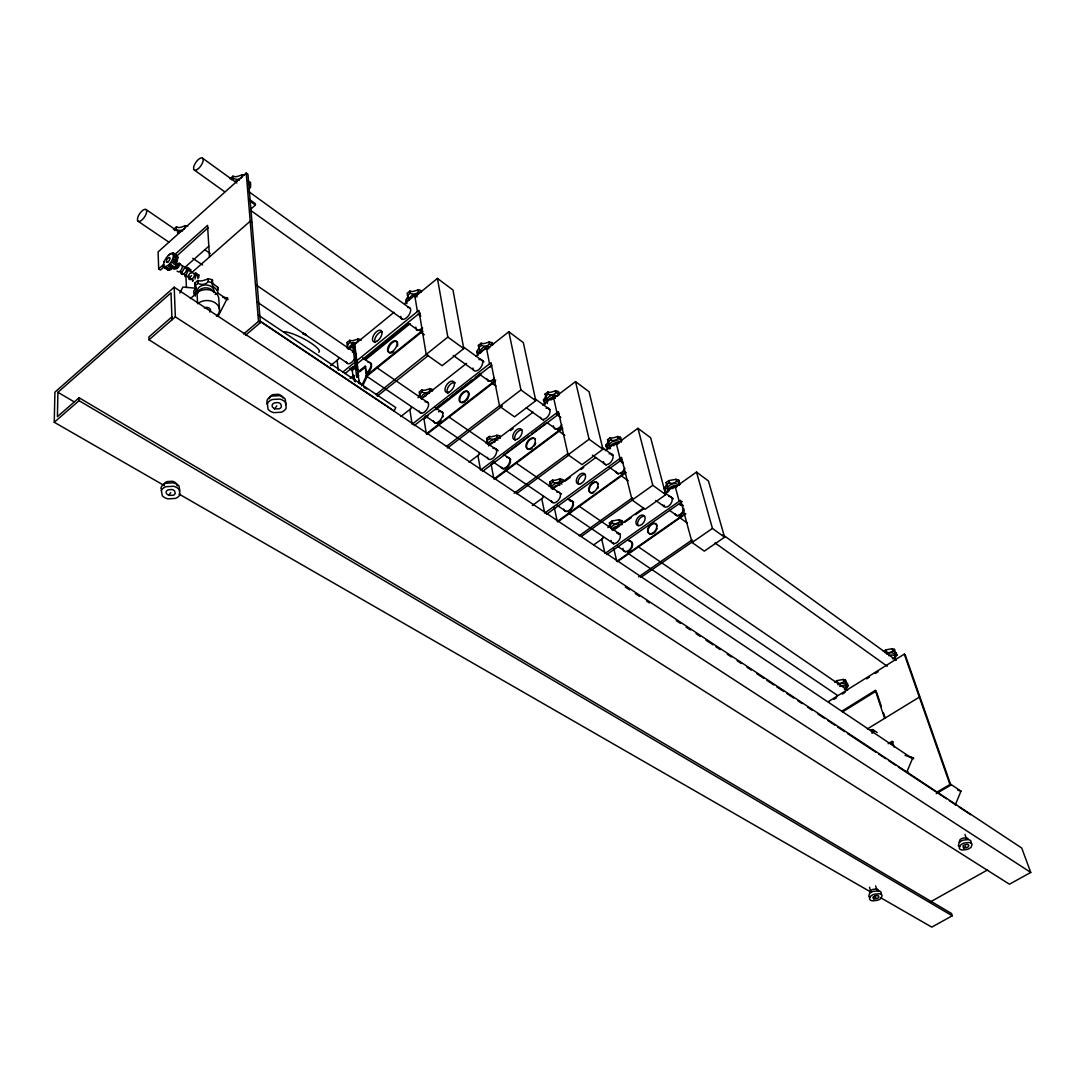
<?xml version="1.0" encoding="UTF-8"?>
<svg xmlns="http://www.w3.org/2000/svg" width="1085" height="1085" viewBox="0 0 1085 1085"><rect width="100%" height="100%" fill="white"/><g stroke="black" fill="none" stroke-linecap="round" stroke-linejoin="round"><path stroke-width="1.5" d="M164.31 485.578L54.25 422.255L79.056 400.677L79.083 397.775L951.477 913.462L952.25 915.794L931.757 927.119L880.396 897.566M348.014 344.189L346.725 347.878M172 319.777L171.01 292.882L57.912 392.295L57.424 416.654L79.083 397.775M54.25 422.255L54.901 392.16L174.197 287.2L1021.745 848.05L1030.75 872.435L1009.443 884.207L149.011 339.795L148.93 336.92L171.891 316.915M610.367 525.628L609.444 522.834L611.994 521.031L619.087 519.742L621.881 520.637L621.813 522.712M420.356 397.49L419.149 392.051L421.807 389.963C425.768 391.671 429.334 387.006 432.888 389.678L432.657 390.356M845.663 688.066L847.1 687.497C850.016 685.259 844.198 685.218 846.259 682.302L845.568 680.119L843.248 679.454L836.996 680.62L834.582 682.139M845.785 682.546L847.385 683.442L846.775 684.893M185.169 276.729L184.667 275.671M184.694 275.305L184.938 274.478M186.593 276.404C183.772 277.909 191.38 266.001 186.932 269.066M194.201 273.583C196.141 278.492 186.498 282.819 189.278 276.255M479.109 347.648L476.844 351.459L478.092 355.202M182.483 265.608C182.66 267.995 179.947 274.166 177.072 271.182M186.403 268.28C187.976 272.145 180.164 277.882 181.032 271.847M678.464 481.157L678.817 480.248L676.023 479.299L668.835 480.601L666.204 482.472L667.18 485.28M894.623 651.922L896.224 652.831L895.573 654.323M896.224 652.831L896.956 655.191L894.474 657.524M195.314 296.137C192.642 293.533 199.22 289.587 194.812 286.115L194.663 283.226L197.877 280.418C203.153 282.859 207.818 276.485 212.524 280.228C209.269 287.661 219.631 288.474 217.542 293.615L215.183 294.455M610.462 527.73L610.367 525.642M357.521 377.268L356.694 376.522L352.408 343.226L353.195 342.399L354.564 343.104L358.24 371.409M356.694 376.522L358.565 375.844M357.263 376.603C360.193 374.908 355.31 380.184 356.816 373.159M212.524 280.228C210.843 285.558 220.621 285.667 217.366 290.739M160.905 488.847L161.258 487.151A9.114 6.266 -0.7 0 1 165.842 483.259L173.22 482.811A10.185 6.998 -0.7 0 1 179.025 486.066L179.879 491.098M163.699 485.497L163.957 484.303A6.374 4.394 -0.6 0 1 167.158 481.577L172.312 481.265A7.12 4.896 -0.6 0 1 176.367 483.557L177.221 485.89M197.755 278.248L197.619 274.261L195.395 272.593M845.147 680.797L845.568 680.119M184.314 268.32L181.426 273.162L182.7 273.84M893.932 650.552L894.501 649.4L892.196 648.694L885.862 649.874L883.393 651.434M269.311 398.765L269.636 397.49A6.51 4.733 -2.9 0 1 273.054 394.587L278.33 394.303A7.269 5.289 -2.9 0 1 282.344 396.812L282.941 398.046M545.362 404.162C542.324 401.382 549.173 398.195 545.063 394.058L547.776 391.997C551.6 393.665 555.1 389.095 558.531 391.726L558.802 395.238M285.857 404.691L285.274 399.253A10.402 7.554 -2.9 0 0 279.537 395.672L271.996 396.066A9.317 6.754 -2.9 0 0 267.1 400.229L266.856 403.918M869.628 892.318L870.278 890.988A4.381 2.211 -15.7 0 1 873.045 889.375L876.436 889.022A4.896 2.468 -15.7 0 1 878.457 890.148L878.402 891.409M198.636 277.841L198.989 276.227M881.115 894.23L881.196 892.426A7.012 3.526 -15.7 0 0 878.308 890.826L873.466 891.327A6.266 3.16 -15.7 0 0 869.505 893.633L868.759 896.386A7.012 3.526 -15.7 0 0 869.37 897.105M607.641 449.298C604.806 446.613 611.628 443.67 607.532 439.656L610.204 437.689C613.879 439.208 617.256 434.922 620.566 437.377L621.163 442.341M196.182 286.928L193.767 291.133L193.917 294.021M178.686 263.682L180.476 264.428L179.242 263.357L178.428 264.469A3.662 1.6 -56.4 0 1 175.743 267.981A3.662 1.6 -56.4 0 1 173.844 267.317M179.242 263.357L178.984 264.292A4.611 2.021 -56.4 0 1 175.607 268.7A4.611 2.021 -56.4 0 1 173.22 267.873M678.817 480.248L679.454 485.28M421.305 291.662L421.55 290.902C417.833 287.864 414.05 293.086 409.872 291.078L407.078 293.357L408.001 296.408M970.885 843.248L971.102 841.336A7.202 3.675 -17.3 0 0 968.295 839.614L963.385 840.102A6.442 3.282 -17.3 0 0 959.235 842.516L958.313 845.432A7.202 3.675 -17.3 0 0 959.832 846.788M192.737 279.645L192.547 281.327M189.97 273.04L187.949 276.594M348.014 349.017L347.051 342.507L349.75 340.31C353.886 342.182 357.602 337.191 361.305 340.08M477.251 353.588L479.584 350.943L478.377 345.396L481.13 343.226C485.131 345.057 488.779 340.175 492.346 343.009L492.088 344.243M894.501 649.4L895.545 654.608M499.656 436.753L499.914 436.116C496.482 433.62 493.051 438.001 489.254 436.441L486.636 438.435L487.857 442.517L487.409 444.443M955.315 804.812L960.984 791.141L949.728 783.601M558.531 391.726L558.653 394.425M249.957 185.955L250.445 182.511L247.733 180.91M562.505 480.275L562.789 479.678C559.48 477.346 556.171 481.455 552.523 480.045L549.946 481.943L551.139 485.904L550.651 487.735M361.59 385.989L366.405 375.776L365.13 366.188L357.467 372.372L359.65 383.71L359.257 380.618M363.068 385.067L367.191 376.305L365.13 366.188M620.566 437.377L620.213 438.964L621.813 441.147M191.53 275.549L189.156 278.425L190.445 279.008M194.974 279.062L196.127 274.207L194.771 274.288M218.126 316.291L227.592 297.805L222.669 297.331M179.825 293.004L182.917 287.05L196.249 288.244M873.113 897.051L873.276 898.665L876.802 898.678A3.011 1.519 -15.7 0 0 878.592 897.526L878.782 896.224A3.363 1.682 -15.7 0 0 877.25 895.545M485.958 443.209L487.273 440.971L486.636 438.435M168.636 495.37L173.261 495.262A4.381 3.011 -0.7 0 0 175.255 493.295L174.576 490.908A4.896 3.35 -0.7 0 0 171.62 489.484L168.121 489.891A4.381 3.011 -0.7 0 0 166.141 491.858L166.29 493.499L168.636 495.37L170.698 492.576M274.519 408.869L279.252 408.814A4.476 3.241 -3 0 0 281.395 406.712L280.839 404.122A4.991 3.621 -3 0 0 277.909 402.562L274.329 402.942A4.476 3.241 -3 0 0 272.186 405.058L272.254 406.834L274.519 408.869L276.797 405.885M549.132 486.46L550.448 484.33L549.946 481.943M173.451 229.545L176.231 227.05L177.398 227.335M230.034 178.74L232.909 176.163C237.059 178.32 240.762 173.722 244.491 175.377M194.812 286.115L198.04 283.293L197.877 280.418M241.901 177.275L241.901 174.631M208.049 278.669C209.703 284.148 201.539 285.708 198.04 283.293M418.118 289.641C419.719 293.859 412.883 295.106 410.211 293.221L409.872 291.078M347.322 344.677L350.021 342.467C352.706 344.27 359.352 343.104 357.86 338.886M353.873 343.43L353.479 342.765L353.113 343.47M407.417 295.5L410.211 293.221M429.646 388.579C431.26 392.648 424.737 393.828 422.146 392.105L421.807 389.963M489.091 341.829C490.84 345.898 484.127 347.159 481.55 345.355L481.13 343.226M496.821 435.099C498.571 439.018 492.156 440.212 489.661 438.557L489.254 436.441M419.488 394.194L422.146 392.105M555.452 390.627C557.31 394.194 551.709 395.483 549.213 394.574M478.797 347.526L481.55 345.355M559.846 478.729C561.677 482.174 556.32 483.395 553.906 482.567M621.095 439.466C617.718 436.74 614.49 442.721 610.719 439.778L610.204 437.689M621.881 520.637L622.383 522.699C619.142 520.258 616.09 525.805 612.496 523.092L611.994 521.031M487.029 440.551L489.661 438.557M679.386 482.31C676.131 479.76 673.012 485.47 669.391 482.662L668.835 480.601M545.524 396.161L548.237 394.099L549.186 394.574M543.843 401.898C542.066 399.104 547.722 396.961 545.063 394.058M550.38 484.046L552.984 482.147L553.892 482.567M417.996 397.693L419.461 395.944L419.827 393.15M608.048 441.744L610.719 439.778M846.259 682.302C843.438 680.404 840.78 685.083 837.688 682.804L836.996 680.62M895.247 651.57C892.413 649.617 889.727 654.391 886.608 652.058L885.862 649.874M606.257 447.169C604.318 444.443 609.987 442.517 607.532 439.656M245.549 335.197L260.373 322.652L247.963 174.319L246.214 173.03L158.112 251.883L158.681 268.877L160.471 270.056L164.228 266.72M158.681 268.877L163.699 264.414M174.97 254.378L207.56 225.382L209.459 257.009M172.99 252.954L176.936 255.843L208.089 227.741M667.885 491.695L666.136 491.695C661.335 488.481 668.143 485.89 666.204 482.472M609.933 524.909L612.496 523.092M184.898 267.33L208.822 246.2M250.377 209.5L255.423 205.051L255.3 203.627L248.763 198.921M666.76 484.534L669.391 482.662M190.906 273.325L250.187 221.191L251.991 222.466M190.404 298.578L197.904 292.041M149.011 339.795L175.35 316.861L174.197 287.2M607.912 527.649L609.838 525.086L609.444 522.834M243.65 333.949L258.488 321.377L246.214 173.03M348.733 349.275L394.045 312.29M404.393 303.841L414.755 295.378L416.911 296.964L416.708 295.703M330.572 365.631L338.547 359.121L338.384 357.738M414.972 296.748L437.445 278.411L452.988 290.02L463.756 348.611L442.165 365.672L426.174 354.361L418.918 310.324L342.833 372.06M165.3 267.48L169.558 270.138L165.286 267.764M345.044 373.525L419.786 312.968M364.004 359.474L408.665 323.316M353.086 377.16L352.245 370.527L353.683 369.361L353.344 366.716M365.509 359.786L410.184 323.628M350.089 378.326L353.724 375.383L355.27 381.784M359.528 371.87L365.903 366.716M365.916 375.966L422.173 330.708M366.594 376.427L422.838 331.183M375.993 394.642L447.834 337.096L437.445 278.411M377.227 396.188L428.494 355.378M421.631 398.67L466.577 363.38M475.84 356.111L486.419 347.81L489.552 363.855M400.813 416.559L411.269 408.353L411.052 406.983M486.677 349.167L508.838 331.779L523.336 342.616L535.773 400.69L514.507 416.857L499.602 406.319L491.044 362.675L412.097 424.262L409.845 409.465M873.805 898.895L875.853 897.281M435.736 408.34L447.603 399.09M450.248 397.042L472.653 379.574M475.298 377.512L480.574 373.403M414.158 425.645L491.763 365.184M428.046 415.867L423.991 419.041L426.337 433.797L495.723 380.089M435.967 409.71L480.831 374.773M963.521 847.968L966.559 847.751A3.092 1.573 -17.3 0 0 968.444 846.544L968.715 845.174A3.458 1.763 -17.3 0 0 967.223 844.442L964.836 844.781A3.092 1.573 -17.3 0 0 962.965 845.988L963.521 847.968L965.704 846.273M426.975 434.231L495.018 381.567M446.355 446.491L499.927 405.451M499.602 406.319L520.949 389.963L508.838 331.779M447.522 447.983L502.45 405.939M488.521 445.908L533.115 412.137M542.581 404.976L553.391 396.798L555.276 398.181M510.452 430.65L513.151 428.602M550.949 399.999L555.14 397.558M468.991 462.224L479.312 454.425L479.068 453.069M553.689 398.141L575.525 381.622L589.087 391.766L602.948 449.258L582.008 464.611L568.092 454.764L558.409 411.581L480.56 470.117L477.902 455.483M495.262 461.369L491.166 464.448L493.892 479.055L562.152 428.087M503.359 455.293L528.978 436.048M531.677 434.014L546.501 422.879M482.486 471.419L558.965 413.968M495.831 478.458L562.749 428.507M187.664 226.25C184.26 224.541 181.195 228.677 177.425 227.335M514.1 493.268L567.808 453.598M568.092 454.764L589.101 439.249L575.525 381.622M516.568 493.702L568.947 455.063M552.346 489.335L595.76 457.572M605.254 450.614L616.117 442.68L617.88 443.968L617.582 442.748M564.729 481.401L570.14 477.441M580.99 469.507L583.703 467.526M613.513 445.718L616.226 443.738M532.315 505.529L543.124 497.622L542.853 496.279M616.443 444.009L637.953 428.29L650.661 437.798L665.742 494.665L645.127 509.272L632.107 500.049L621.474 457.355L544.738 513.11L541.74 498.639M546.555 514.317L621.881 459.633M625.57 472.192L557.256 521.492L554.191 507.061M557.826 521.871L626.113 472.585M579.173 535.814L632.582 497.717M632.107 500.049L652.79 485.307L637.953 428.29M581.628 536.234L632.297 500.104M612.32 530.145L643.649 507.943M664.088 493.458L674.978 485.741L676.647 486.962M613.73 530.09L619.169 526.225A5.859 3.906 -13.5 0 0 611.737 529.494M624.607 522.373L631.416 517.559M635.498 514.67L643.663 508.879M665.43 493.458L668.157 491.532M672.239 488.643L676.484 486.351M593.766 544.833L603.097 538.228L602.785 536.899M675.345 487.056L696.516 472.07L708.451 480.994L724.59 537.211L704.301 551.126L692.081 542.486L680.634 500.293L605.023 553.486L601.727 539.191M606.732 554.625L682.302 501.501M685.313 513.463L616.795 561.365L613.812 548.698M617.324 561.718L685.842 513.829M638.604 576.894L692.135 539.91M640.882 577.383L693.057 541.374M692.081 542.486L712.438 528.436L724.59 537.211M231.43 179.717L233.085 178.577L232.909 176.163M174.726 230.59L176.326 229.491L176.231 227.05M241.236 178.021L237.981 179.54L233.085 178.577M936.274 793.65L950.853 785.12L905.188 654.798L904.293 654.146L828.492 701.534L829.415 702.144M833.714 699.459L836.576 697.669M842.313 694.088L845.174 692.298M866.671 678.871L869.533 677.081M875.269 673.5L878.131 671.71M841.594 711.326L875.31 690.399L876.219 691.036L842.516 711.936M867.335 728.944L919.348 697.126L920.243 697.764M888.14 743.727L892.209 741.258L894.121 747.009M890.405 743.51L893.131 741.869M406.983 303.651C404.691 301.345 410.374 299.568 408.001 296.436M936.803 792.186L949.931 784.496L950.853 785.12M171.091 269.446L170.413 269.663M930.143 902.028L987.54 869.939M363.828 387.074L366.784 388.986M885.265 652.75L886.608 652.058M664.874 489.688L667.221 487.45L667.18 485.293M188.437 270.585L191.218 269.934M176.028 266.449L175.35 266.408M196.873 275.305L199.287 275.048M874.903 895.884L877.25 895.545M248.926 188.695L250.513 187.583L250.445 182.511M358.864 383.181L360.518 382.774L360.735 384.443M169.938 253.687L170.671 253.497M171.186 269.473L167.022 267.412M174.115 266.801L170.399 264.306L171.077 263.804M164.255 267.412L168.256 270.07L167.538 269.989M187.271 267.303L189.631 268.727L190.309 270.938M896.97 655.001L895.559 654.608M224.527 298.578L227.809 298.89M172.827 253.13L173.559 253.144M305.373 334.94L304.993 334.126M250.649 184.925L247.99 183.894M560.308 480.818L563.251 481.781L562.789 479.678M497.228 437.214L499.29 437.716M429.986 390.722L432.155 391.265M353.222 343.972L352.408 343.226M555.927 392.743L559.006 393.828M208.225 281.544L212.701 283.104M489.511 343.959L492.766 345.125L492.346 343.009M418.471 291.784L420.749 292.407M905.093 755.377L912.865 757.642L907.128 771.245L908.05 771.842M909.108 756.896L913.773 758.252M166.968 269.405L163.238 266.462L163.564 267.141M957.784 790.178L960.984 791.141M174.129 253.714L177.872 256.494M303.936 333.624L303.23 333.773M305.333 335.129C309.361 335.889 300.287 331.264 303.298 334.099M171.837 253.036L174.509 254.473M168.921 254.704L168.392 255.178M176.326 229.491C179.405 231.634 186.376 230.278 185.087 225.531M178.984 494.028L870.129 891.653M174.292 257.606L174.007 256.901L177.682 259.885M57.912 392.295L73.983 401.748M79.056 400.677L952.25 915.794M175.35 316.861L1030.75 872.435M625.34 587.026L629.585 589.833M635.254 593.563L639.499 596.357M646.565 601.022L649.4 602.894M676.28 620.62L680.526 623.414M686.181 627.144L690.426 629.937M696.095 633.681L700.34 636.475M705.996 640.204L713.076 644.87M715.897 646.728L720.142 649.535M727.221 654.201L731.466 656.995M737.122 660.724L741.367 663.532M747.022 667.261L751.268 670.055M756.937 673.785L764.003 678.451M766.837 680.322L773.903 684.988M776.738 686.846L783.818 691.511M786.639 693.383L793.718 698.048M797.963 700.842L802.208 703.636M807.864 707.366L812.109 710.173M817.778 713.903L824.844 718.568M827.679 720.426L834.745 725.092M837.579 726.964L844.659 731.629M847.48 733.487L875.785 752.149M878.619 754.021L885.685 758.673M888.52 760.544L895.586 765.21M898.421 767.068L946.527 798.791M949.361 800.662L956.428 805.328M959.262 807.186L970.587 814.645M259.559 320.699L394.14 410.93L395.781 407.553L258.555 315.274M218.071 293.181L227.918 299.785M260.278 321.486L913.15 759.08M258.488 321.377L260.373 322.652M179.798 271.453L193.469 280.595M177.33 264.225A3.065 1.343 -56.4 0 1 179.133 263.641L198.257 276.485M873.072 729.771L877.155 732.524M351.092 367.612L353.683 369.361M357.467 372.372L358.66 375.993M349.655 368.778L352.245 370.527M366.405 375.776L367.191 376.305M138.08 221.259L168.921 242.158M192.75 258.325L202.57 264.971M257.24 302.037L346.956 362.865M352.571 366.662L359.583 371.409M366.581 376.17L421.265 413.222M425.469 416.084L435.275 422.73M438.082 424.628L488.548 458.846M492.753 461.695L502.572 468.354M505.379 470.253L553.038 502.558M557.242 505.42L565.651 511.116M568.459 513.015L613.323 543.422M617.528 546.284L624.54 551.031M627.333 552.93L837.62 695.485M434.583 422.621L435.221 423.041A6.51 3.621 -55.9 0 0 437.947 422.906M146.014 209.513A7.093 2.957 -56.1 0 1 142.176 219.78A7.093 2.957 -56.1 0 1 137.971 216.878A7.093 2.957 -56.1 0 1 146.014 209.513L179.554 232.488M204.712 249.726L210.3 253.551M256.413 285.152L354.239 352.164M362.621 357.901L369.605 362.688M376.59 367.476L428.29 402.901M435.288 407.689L442.273 412.476M449.258 417.264L498.164 450.763M503.752 454.601L510.737 459.389M516.338 463.214L559.657 492.888M568.038 498.639L573.626 502.464M579.214 506.288L619.738 534.051M628.12 539.801L630.914 541.713M637.912 546.501L847.521 690.101M194.269 169.992L224.581 191.706M250.757 210.449L402.291 318.963M407.797 322.91L417.44 329.826M420.207 331.793L424.33 334.75M453.259 355.473L473.928 370.27M479.434 374.216L489.077 381.12M491.844 383.1L495.967 386.057M526.279 407.757L541.429 418.607M546.935 422.553L555.208 428.48M557.961 430.447L564.851 435.383M592.396 455.117L606.176 464.977M608.929 466.957L618.572 473.86M621.339 475.827L628.215 480.764M655.774 500.497L664.034 506.41M669.553 510.357L676.443 515.294M679.196 517.26L687.456 523.187M715.015 542.92L887.204 666.244M417.115 329.935L417.793 330.423A6.849 3.635 -54.9 0 1 417.196 330.003M488.345 380.93L488.969 381.377A6.619 3.73 -54.7 0 1 487.653 379.506M555.52 429.023L554.923 428.602A6.401 3.825 -54.5 0 0 556.008 429.199M617.311 473.263L617.867 473.657A6.198 3.879 -54.4 0 1 616.755 472.585M680.458 484.195L678.654 482.418M250.187 201.281L255.423 205.051M202.488 158.125L236.815 182.972M249.184 191.909L409.832 308.181M418.064 314.148L420.804 316.128M463.376 346.942L483.964 361.848M534.769 398.615L549.878 409.547M556.741 414.511L560.864 417.494M602.053 447.318L613.039 455.266M619.901 460.23L622.654 462.224M665.213 493.024L672.076 497.988M680.322 503.955L683.062 505.949M722.881 534.769L895.884 659.978M447.834 337.096L463.756 348.611M520.949 389.963L535.773 400.69M589.101 439.249L602.948 449.258M652.79 485.307L665.742 494.665M164.283 260.983L163.971 261.688M194.663 283.226L195.449 283.999M607.139 447.21L605.755 445.081M665.593 489.633L664.318 487.613M163.13 265.296L163.143 265.811M347.051 342.507L347.824 343.687M364.384 386.802L364.953 387.752M478.377 345.396L479.027 346.549M476.844 351.459L477.685 353.073M543.382 399.782L544.141 401.301M904.293 654.146L949.931 784.496M964.985 834.433L966.586 839.03M892.196 648.694L892.941 650.878M876.734 692.583L881.386 706.579M883.448 712.791L885.007 717.443M875.31 690.399L884.614 718.378M847.385 683.442L848.09 685.611M407.811 294.605C409.154 297.602 404.515 299.107 406.048 301.928M843.248 679.454L843.954 681.624M875.649 885.916L877.06 890.5M869.533 887.232L870.929 891.816M696.516 472.07L712.438 528.436M676.023 479.299L676.592 481.374M674.978 485.741L679.196 501.297M617.636 436.36L618.165 438.448M616.117 442.68L620.023 458.412M619.087 519.742L619.589 521.817M553.391 396.798L556.93 412.693M547.776 391.997L548.237 394.099M552.523 480.045L552.984 482.147M499.914 436.116L500.321 438.245M414.755 295.378L417.399 311.558M425.198 416.559L425.415 417.928M354.239 344.799L354.89 349.79M355.324 353.127L355.975 358.118M356.395 361.454L357.046 366.445M353.588 348.19L354.239 353.181M354.89 358.172L355.31 361.508M355.744 364.845L356.382 369.836M349.75 340.31L350.021 342.467M353.724 375.383L354.483 381.255M337.109 360.301L338.303 370.256M219.468 309.361L218.777 298.443A12.396 9.399 0.7 0 0 210.354 290.102A12.396 9.399 0.7 0 0 197.036 292.801L197.606 303.732A12.464 9.399 0.5 0 1 215.21 302.851A12.464 9.399 0.5 0 1 216.417 316.142M217.854 287.037L218.031 289.912M185.969 277.679L186.43 287.498M622.153 523.512L622.166 524.625M871.689 732.958A1.75 1.343 -56 0 0 872.95 730.368A1.75 1.343 -56 0 0 870.523 730.639A2.156 1.655 -56 0 1 873.235 729.92A2.156 1.655 -56 0 1 872.828 732.931M179.133 263.641A3.065 1.343 -56.4 0 1 179.215 265.594M178.916 266.286A3.065 1.343 -56.4 0 1 178.51 266.978M178.021 267.602A3.065 1.343 -56.4 0 1 176.475 268.768M175.472 268.415A3.065 1.343 -56.4 0 1 175.919 266.069M177.398 263.655A2.089 0.922 -56.4 0 1 177.465 264.984M176.638 266.354A2.089 0.922 -56.4 0 1 175.295 267.195M177.479 263.791A2.089 0.922 -56.4 0 1 177.384 264.93M177.167 265.405A2.089 0.922 -56.4 0 1 175.214 267.141M164.961 259.952A7.283 3.174 -56.4 0 1 172.963 254.582A7.283 3.174 -56.4 0 1 168.243 265.188A7.283 3.174 -56.4 0 1 164.242 261.58M628.907 540.9A5.927 3.825 -55.7 0 1 632.012 545.158A5.927 3.825 -55.7 0 1 627.116 551.316A5.927 3.825 -55.7 0 1 622.912 548.44M683.767 508.241A6.022 3.933 -54.2 0 1 679.97 514.561A6.022 3.933 -54.2 0 1 674.734 514.114M679.766 504.851A6.022 3.933 -54.2 0 1 682.885 505.515M652.573 533.806A5.886 3.825 -55 0 1 648.084 531.216A5.886 3.825 -55 0 1 651.99 524.326A5.886 3.825 -55 0 1 657.171 525.71M657.117 528.273A5.886 3.825 -55 0 1 656.628 529.656M655.869 530.985A5.886 3.825 -55 0 1 653.78 533.142M631.456 541.74A5.927 3.825 -55.7 0 1 632.135 542.514M632.379 543.002A5.927 3.825 -55.7 0 1 632.541 545.497M632.162 546.908A5.927 3.825 -55.7 0 1 631.484 548.305M631.05 548.956A5.927 3.825 -55.7 0 1 630.561 549.566M630.032 550.136A5.927 3.825 -55.7 0 1 629.463 550.624M628.88 551.058A5.927 3.825 -55.7 0 1 627.659 551.668M625.394 551.817A5.927 3.825 -55.7 0 1 624.309 551.153M684.065 510.004A6.008 3.933 -54.2 0 1 683.536 511.428M683.157 512.12A6.008 3.933 -54.2 0 1 680.498 514.941M679.875 515.294A6.008 3.933 -54.2 0 1 674.938 513.693M680.905 505.108A6.008 3.933 -54.2 0 1 683.008 505.556M613.757 544.005A5.954 3.825 -55.7 0 1 612.998 542.554M618.314 534.159A5.954 3.825 -55.7 0 1 620.01 534.105M638.156 525.696A5.927 3.825 -55 0 1 639.038 519.403A5.927 3.825 -55 0 1 644.626 516.257A5.927 3.825 -55 0 1 640.421 525.303A5.927 3.825 -55 0 1 636.597 519.579A5.927 3.825 -55 0 1 644.598 516.175M673.025 498.381A6.049 3.92 -54.2 0 1 673.351 498.802M664.522 506.234A6.049 3.92 -54.2 0 1 664.386 505.298M671.669 497.635A6.049 3.92 -54.2 0 1 672.171 497.798M668.848 496.387A6.049 3.92 -54.2 0 1 670.747 503.942A6.049 3.92 -54.2 0 1 662.854 505.027M616.619 533.006A5.968 3.825 -55.7 0 1 619.427 539.625A5.968 3.825 -55.7 0 1 611.601 542.202M611.303 541.401A5.968 3.825 -55.7 0 1 611.194 540.479M610.909 528.463A5.859 3.906 -13.5 0 1 614.91 524.489A5.859 3.906 -13.5 0 1 621.081 524.923M668.902 491.044A5.968 4.028 -15.3 0 1 670.421 484.737A5.968 4.028 -15.3 0 1 678.817 485.388M668.251 491.356A5.954 4.014 -15.3 0 1 670.991 486.839A5.954 4.014 -15.3 0 1 677.474 486.107M569.191 500.538A6.117 3.77 -55.8 0 1 572.907 503.86A6.117 3.77 -55.8 0 1 568.608 510.655A6.117 3.77 -55.8 0 1 563.739 509.136M624.865 468.177A6.212 3.879 -54.4 0 1 619.996 473.263A6.212 3.879 -54.4 0 1 615.887 471.378M621.42 462.658A6.212 3.879 -54.4 0 1 623.17 462.536M593.658 492.726A6.076 3.784 -55.1 0 1 589.209 490.176A6.076 3.784 -55.1 0 1 593.251 483.096A6.076 3.784 -55.1 0 1 598.405 484.385M598.31 486.989A6.076 3.784 -55.1 0 1 597.794 488.413M570.344 500.795A6.103 3.77 -55.8 0 1 573.409 503.074M573.463 504.349A6.103 3.77 -55.8 0 1 572.636 507.21M572.256 507.916A6.103 3.77 -55.8 0 1 571.809 508.594M571.307 509.231A6.103 3.77 -55.8 0 1 570.195 510.33M568.974 511.143A6.103 3.77 -55.8 0 1 567.753 511.618M566.099 511.618A6.103 3.77 -55.8 0 1 564.58 510.33M624.255 470.7A6.198 3.879 -54.4 0 1 623.739 471.338M623.183 471.934A6.198 3.879 -54.4 0 1 622.6 472.463M621.99 472.924A6.198 3.879 -54.4 0 1 620.715 473.602M561.162 493.58A6.144 3.77 -55.8 0 1 561.528 493.919M578.576 484.208A6.117 3.77 -55.1 0 1 579.593 477.807A6.117 3.77 -55.1 0 1 585.235 474.484M611.533 454.927A6.239 3.879 -54.4 0 1 612.686 454.94M609.146 453.788A6.239 3.865 -54.4 0 1 613.052 457.382A6.239 3.865 -54.4 0 1 608.048 464.285A6.239 3.865 -54.4 0 1 603.463 461.627M556.768 492.02A6.144 3.77 -55.8 0 1 560.47 495.357A6.144 3.77 -55.8 0 1 556.144 502.179A6.144 3.77 -55.8 0 1 551.275 500.687M551.492 487.775A6.049 4.15 -12.1 0 1 555.52 483.598A6.049 4.15 -12.1 0 1 561.949 484.1M552.251 488.779A6.035 4.15 -12.1 0 1 559.819 485.293M610.475 448.607A6.144 4.286 -14 0 1 611.194 442.382A6.144 4.286 -14 0 1 619.725 441.839M609.675 448.837A6.13 4.272 -14 0 1 612.36 444.077A6.13 4.272 -14 0 1 619.074 443.345M620.2 459.389A1.831 1.275 -14 0 1 619.969 459.701M506.871 457.327A6.307 3.716 -55.9 0 1 508.607 464.529A6.307 3.716 -55.9 0 1 500.89 467.16M561.84 424.723A6.401 3.811 -54.5 0 1 556.524 428.819A6.401 3.811 -54.5 0 1 553.445 425.768M535.692 443.046A6.279 3.716 -55.2 0 1 534.335 445.921M532.138 448.241A6.279 3.716 -55.2 0 1 526.727 447.685A6.279 3.716 -55.2 0 1 529.534 440.157A6.279 3.716 -55.2 0 1 535.461 439.384M508.553 457.748A6.307 3.716 -55.9 0 1 510.465 459.972M510.506 461.274A6.307 3.716 -55.9 0 1 509.611 464.204M509.204 464.936A6.307 3.716 -55.9 0 1 507.685 466.889M507.102 467.432A6.307 3.716 -55.9 0 1 505.868 468.286M505.244 468.584A6.307 3.716 -55.9 0 1 502.518 468.652L501.921 468.245A6.307 3.716 -55.9 0 1 501.501 467.567M561.447 426.527A6.401 3.825 -54.5 0 1 560.877 427.137M560.28 427.693A6.401 3.825 -54.5 0 1 559.657 428.182M559.019 428.589A6.401 3.825 -54.5 0 1 557.744 429.117M495.547 449.57A6.347 3.703 -55.9 0 1 497.54 449.977M515.117 440.035A6.307 3.703 -55.2 0 1 516.284 433.498A6.307 3.703 -55.2 0 1 521.993 429.986M543.693 420.56A6.442 3.811 -54.6 0 1 543.07 420.126M548.684 409.465A6.442 3.811 -54.6 0 1 549.281 409.411M546.175 408.258A6.456 3.797 -54.6 0 1 550.027 411.473A6.456 3.797 -54.6 0 1 545.484 418.607A6.456 3.797 -54.6 0 1 540.425 417.318M493.038 448.403A6.347 3.689 -55.9 0 1 496.659 451.699A6.347 3.689 -55.9 0 1 492.183 458.738A6.347 3.689 -55.9 0 1 487.355 457.341M488.291 444.484A6.239 4.421 -10.4 0 1 491.586 440.415A6.239 4.421 -10.4 0 1 497.784 440.022M488.969 445.46A6.239 4.408 -10.4 0 1 495.126 441.771M547.342 402.521A6.347 4.571 -12.5 0 1 549.444 396.391A6.347 4.571 -12.5 0 1 557.649 396.323M547.288 403.566A6.334 4.557 -12.5 0 1 549.268 398.982A6.334 4.557 -12.5 0 1 555.411 397.422M557.934 413.846A1.885 1.356 -12.5 0 1 557.256 414.836M438.571 411.798A6.51 3.621 -55.9 0 1 442.761 414.348A6.51 3.621 -55.9 0 1 438.34 421.902A6.51 3.621 -55.9 0 1 433.363 420.709M494.312 378.231A6.619 3.73 -54.7 0 1 487.016 379.058M465.221 401.518A6.483 3.635 -55.3 0 1 459.687 399.904A6.483 3.635 -55.3 0 1 465.275 391.712A6.483 3.635 -55.3 0 1 468.883 396.161M468.3 397.652A6.483 3.635 -55.3 0 1 466.401 400.433M442.395 412.192A6.51 3.621 -55.9 0 1 443.236 413.453M443.236 416.07A6.51 3.621 -55.9 0 1 443.033 416.816M440.971 420.492A6.51 3.621 -55.9 0 1 439.805 421.685M439.194 422.173A6.51 3.621 -55.9 0 1 438.571 422.58M441.514 411.812A6.51 3.621 -55.9 0 1 441.975 411.947M494.367 379.33A6.619 3.73 -54.7 0 1 493.119 380.415M491.817 381.174A6.619 3.73 -54.7 0 1 491.18 381.418M421.468 413.304A6.551 3.608 -55.9 0 1 421.238 412.49M448.064 393.611A6.524 3.621 -55.4 0 1 448.729 386.219A6.524 3.621 -55.4 0 1 455.415 382.829M482.73 360.885A6.659 3.716 -54.7 0 1 483.232 361.02M478.946 359.637A6.673 3.716 -54.7 0 1 482.662 363.163A6.673 3.716 -54.7 0 1 477.346 370.555A6.673 3.716 -54.7 0 1 472.924 368.046M425.062 401.87A6.564 3.608 -55.9 0 1 428.575 405.112A6.564 3.608 -55.9 0 1 423.937 412.395A6.564 3.608 -55.9 0 1 419.19 411.093M420.912 398.344A6.469 4.706 -8.2 0 1 429.104 393.299M421.509 399.28A6.456 4.693 -8.2 0 1 426.12 395.659M480.302 353.1A6.564 4.883 -10.4 0 1 482.852 347.783A6.564 4.883 -10.4 0 1 490.094 347.037M480.831 352.706A6.551 4.869 -10.4 0 1 485.592 348.963M487.287 348.705A6.551 4.869 -10.4 0 1 488.969 348.787M491.315 365.211A1.953 1.451 -10.4 0 1 489.755 367.042M197.673 293.438A8.477 6.456 0.9 0 1 205.092 284.921A8.477 6.456 0.9 0 1 214.016 292.665M197.524 293.018A8.477 6.442 0.8 0 1 205.255 287.837A8.477 6.442 0.8 0 1 213.867 292.245M204.4 307.964A3.784 2.848 0.5 0 1 209.378 308.235A3.784 2.848 0.5 0 1 209.703 311.992M886.77 654.119A5.316 3.119 -18.1 0 1 892.494 652.926A5.316 3.119 -18.1 0 1 894.691 655.774M892.318 658.595A4.598 2.685 -18 0 1 895.898 660.385M888.723 655.693A5.303 3.106 -18.1 0 1 894.243 655.476A5.303 3.106 -18.1 0 1 895.003 658.853M837.878 684.811A5.235 3.052 -16.9 0 1 843.533 683.631A5.235 3.052 -16.9 0 1 845.812 686.385M844.347 689.3A4.53 2.618 -16.9 0 1 845.323 689.49M846.097 689.857A4.53 2.618 -16.9 0 1 846.625 690.385M839.763 686.412A5.222 3.038 -16.9 0 1 845.242 686.168A5.222 3.038 -16.9 0 1 846.097 689.436M177.438 232.855A7.405 5.764 2.7 0 1 182.497 230.942M235.621 181.046A7.486 6.008 1.3 0 1 239.31 180.096M284.026 331.739A21.117 4.435 27.1 0 1 307.706 341.029A21.117 4.435 27.1 0 1 318.705 352.245M368.1 362.309A6.741 3.526 -56 0 1 370.853 366.16A6.741 3.526 -56 0 1 365.957 373.281M422.526 327.684A6.849 3.635 -54.9 0 1 415.813 327.1M393.665 351.581A6.713 3.526 -55.4 0 1 388.254 350.943A6.713 3.526 -55.4 0 1 392.336 342.657A6.713 3.526 -55.4 0 1 397.747 343.28M397.761 344.555A6.713 3.526 -55.4 0 1 397.449 346.02M370.731 363.082A6.741 3.526 -56 0 1 371.626 364.913M371.585 366.255A6.741 3.526 -56 0 1 370.921 368.547M370.555 369.32A6.741 3.526 -56 0 1 369.09 371.545M368.507 372.209A6.741 3.526 -56 0 1 367.896 372.792M422.58 328.782A6.849 3.635 -54.9 0 1 421.929 329.311M421.278 329.759A6.849 3.635 -54.9 0 1 419.99 330.382M374.99 342.494A6.754 3.513 -55.5 0 1 376.495 335.672A6.754 3.513 -55.5 0 1 382.327 331.712M407.621 307.421A6.903 3.608 -54.9 0 1 410.483 311.571A6.903 3.608 -54.9 0 1 404.895 318.854A6.903 3.608 -54.9 0 1 400.785 316.332M355.256 352.571A6.781 3.499 -56 0 1 355.378 356.938M355.08 357.724A6.781 3.499 -56 0 1 349.98 363.394A6.781 3.499 -56 0 1 346.305 361.671M352.394 352.123A6.781 3.499 -56 0 1 354.063 351.893M348.95 349.058A6.713 5.018 -5.5 0 1 352.205 344.528M350.089 348.692A6.7 5.005 -5.5 0 1 352.503 346.725M408.95 300.07A6.795 5.208 -7.7 0 1 417.549 294.577M419.57 312.873A2.034 1.546 -7.8 0 1 419.434 315.084M959.628 842.475A5.032 2.577 -17.3 0 1 959.235 841.933L959.886 839.885A4.503 2.306 -17.3 0 1 962.775 838.203L966.22 837.864A5.032 2.577 -17.3 0 1 968.173 839.071M873.371 897.186A3.011 1.519 -15.7 0 1 875.161 896.034M171.864 261.783C177.587 268.632 177.153 261.2 171.864 261.783M173.085 259.396C178.781 266.028 178.415 259.207 173.085 259.396M178.076 257.85L174.061 255.138L178.076 257.85M161.353 490.596L162.262 495.628A10.199 6.998 -0.7 0 0 168.08 498.856L175.417 498.408A9.128 6.266 -0.8 0 0 180.001 494.543L179.161 489.511A10.199 6.998 -0.7 0 0 173.342 486.256L165.951 486.704A9.128 6.266 -0.7 0 0 161.353 490.596M267.385 403.647L268.009 409.099A10.43 7.554 -3 0 0 273.759 412.639L281.259 412.232A9.331 6.754 -3 0 0 286.169 408.109L285.586 402.671A10.416 7.541 -3 0 0 279.849 399.09L272.281 399.497A9.331 6.754 -3 0 0 267.385 403.647M869.709 897.471L869.641 899.262A7.012 3.526 -15.7 0 0 872.53 900.848L877.372 900.347A6.279 3.146 -15.7 0 0 881.318 898.054L882.078 895.301A7.012 3.526 -15.7 0 0 879.189 893.715L874.334 894.216A6.279 3.146 -15.7 0 0 870.373 896.508L869.709 897.471M168.582 265.676C173.831 271.996 174.414 266.028 168.582 265.676M959.493 846.409L959.303 848.307A7.215 3.662 -17.3 0 0 962.11 850.016L967.02 849.528A6.456 3.282 -17.3 0 0 971.156 847.127L972.106 844.225A7.202 3.662 -17.3 0 0 969.312 842.503L964.389 842.991A6.456 3.282 -17.3 0 0 960.239 845.405L959.493 846.409M168.202 261.756A2.835 1.234 -56.4 0 0 169.721 257.606A2.835 1.234 -56.4 0 0 166.48 260.495A2.835 1.234 -56.4 0 0 168.202 261.756M652.071 533.427A5.9 3.825 -55 0 0 656.208 524.34A5.9 3.825 -55 0 0 648.22 527.703A5.9 3.825 -55 0 0 652.071 533.427M593.115 492.319A6.076 3.784 -55.1 0 0 597.442 482.988A6.076 3.784 -55.1 0 0 589.372 486.582A6.076 3.784 -55.1 0 0 593.115 492.319M580.719 483.679A6.117 3.77 -55.1 0 0 585.073 474.294A6.117 3.77 -55.1 0 0 577.003 477.942A6.117 3.77 -55.1 0 0 580.719 483.679M530.334 448.553A6.279 3.716 -55.2 0 0 534.864 438.964A6.279 3.716 -55.2 0 0 526.74 442.802A6.279 3.716 -55.2 0 0 530.334 448.553M517.125 439.344A6.32 3.703 -55.2 0 0 521.695 429.701A6.32 3.703 -55.2 0 0 513.544 433.593A6.32 3.703 -55.2 0 0 517.125 439.344M463.363 401.857A6.483 3.635 -55.3 0 0 468.11 391.997A6.483 3.635 -55.3 0 0 459.918 396.12A6.483 3.635 -55.3 0 0 463.363 401.857M449.244 392.011A6.524 3.608 -55.4 0 0 454.032 382.096A6.524 3.608 -55.4 0 0 445.84 386.274A6.524 3.608 -55.4 0 0 449.244 392.011M391.753 351.933A6.713 3.526 -55.4 0 0 396.73 341.775A6.713 3.526 -55.4 0 0 388.498 346.21A6.713 3.526 -55.4 0 0 391.753 351.933M376.631 341.395A6.754 3.513 -55.5 0 0 381.662 331.183A6.754 3.513 -55.5 0 0 373.416 335.672A6.754 3.513 -55.5 0 0 376.631 341.395M197.28 169.477A7.215 3.052 -55.3 0 0 203.004 158.776A7.215 3.052 -55.3 0 0 194.88 163.944A7.215 3.052 -55.3 0 0 197.28 169.477"/></g></svg>
